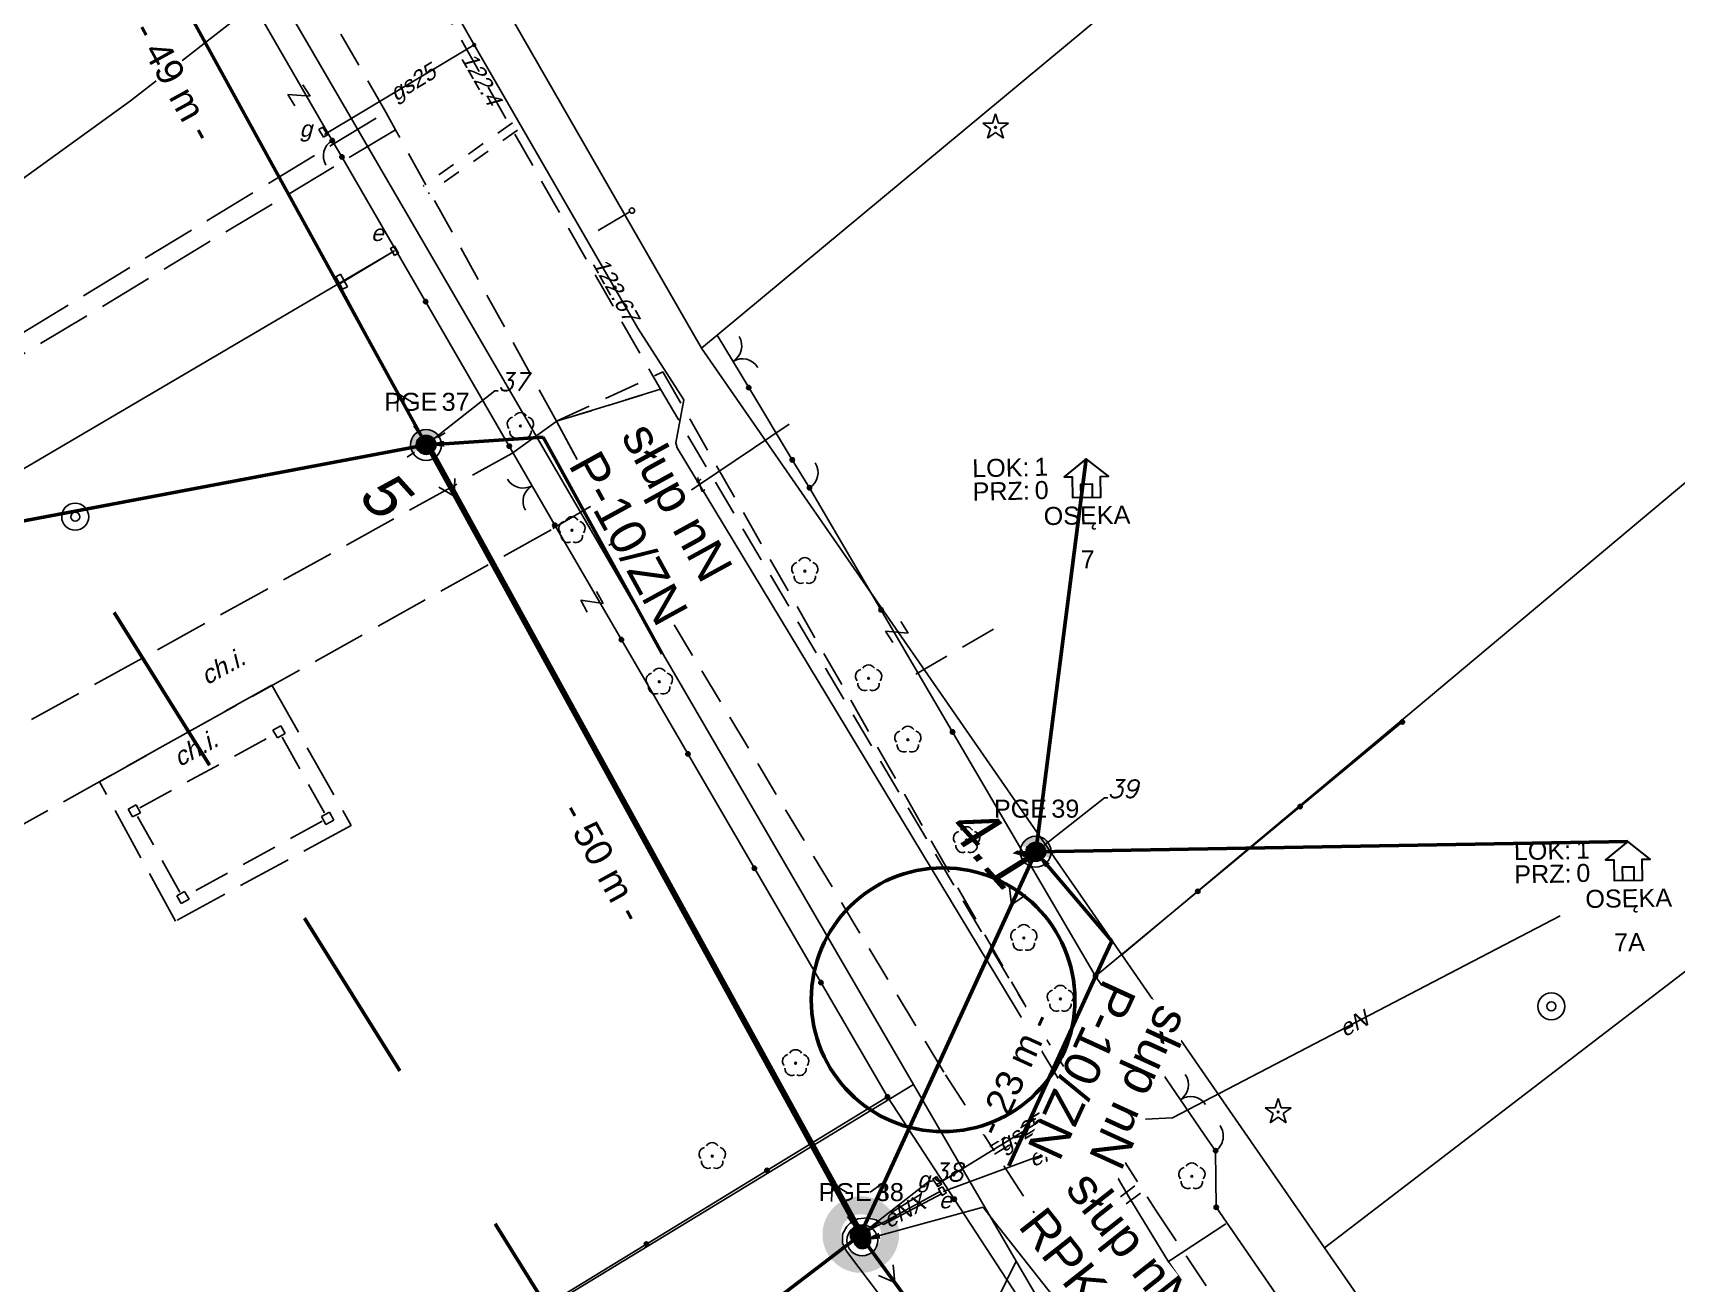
# Model space of a CAD drawing. Header units: metres. Extents: x 7542702 to 7555152, y 5804026 to 5815503.
# Drawn here: x 7544310.4 to 7544401.6, y 5808037.5 to 5808106.9 of the extents above; entities that cross this region are included whole.
import ezdxf
from ezdxf import colors
from ezdxf.entities.mleader import LeaderData, LeaderLine
from ezdxf.enums import TextEntityAlignment as Align
from ezdxf.math import Vec2, Vec3

# ---------------------------------------------------------------- set-up
doc = ezdxf.new("R2010")
doc.units = ezdxf.units.M
for name, pattern in [('4001', [0]), ('4002', [2, 1, -1]), ('4003', [3, 2, -1]), ('4004', [4, 3, -1])]:
    doc.linetypes.add(name, pattern=pattern)
doc.layers.add('!tele', color=30, linetype='Continuous', lineweight=50, plot=False)
for name, color, linetype, lineweight in [('!trafo', 6, '4002', 50), ('_KABEL_ABONENCKI_NAPOWIETRZNY', 104, 'Continuous', 50), ('_MUFA', 202, 'Continuous', 30), ('_numery slupow etap 4 cz. 2', 7, 'Continuous', 40), ('_PA_OPCJONALNE', 1, 'Continuous', 30), ('_PRZEWIESZENIA', 6, 'Continuous', 50), ('_SIEC_NAPOWIETRZNA', 5, 'Continuous', 50), ('_SLUP_DZIERZAWIONY_ENERGETYCZNY', 1, 'Continuous', 30)]:
    doc.layers.add(name, color=color, linetype=linetype, lineweight=lineweight)
for name, color, linetype in [('_MM mufy', 3, 'Continuous'), ('_MM opisy', 7, 'Continuous'), ('_MM slupy', 5, 'Continuous'), ('Budynki', 7, 'Continuous'), ('Cmentarze_i_pomniki', 184, 'Continuous'), ('Drogi', 135, 'Continuous'), ('Dzialki', 165, 'Continuous'), ('Linie_napowietrzne', 184, 'Continuous'), ('makro-numeracja-punktow', 7, 'Continuous'), ('Ogrodzenia', 184, 'Continuous'), ('Projekty', 252, 'Continuous'), ('Roslinnosc', 104, 'Continuous'), ('Uz_Energia', 1, 'Continuous'), ('Uz_Gaz', 54, 'Continuous'), ('Uz_Specjalne', 7, 'Continuous'), ('Uz_Telekomunikacja', 252, 'Continuous'), ('Wody', 184, 'Continuous')]:
    doc.layers.add(name, color=color, linetype=linetype)
doc.layers.add('DIM', color=7, linetype='Continuous', plot=False)
doc.layers.get('_MUFA').off()
doc.styles.add('DYN_DIM', font='arial.ttf')
doc.styles.add('GeodText', font='romans.shx', dxfattribs={"oblique": 14.323945})
doc.styles.get("Standard").update_dxf_attribs({"font": 'arial.ttf'})
doc.dimstyles.new('opis linie', dxfattribs={"dimtxt": 1.5, "dimasz": 0.18, "dimexe": 0.18, "dimexo": 0.0625, "dimgap": 2.5, "dimtad": 4, "dimdec": 0, "dimzin": 0, "dimdsep": 46, "dimtxsty": 'Standard', "dimcen": 0.09, "dimse1": 1, "dimse2": 1, "dimsd1": 1, "dimsd2": 1, "dimclrt": 256, "dimadec": 0, "dimazin": 0, "dimtfac": 1, "dimtdec": 0, "dimtofl": 0, "dimtmove": 0, "dimatfit": 3, "dimfxl": 1, "dimtfill": 1, "dimtolj": 1, "dimtzin": 0, "dimarcsym": 0})
doc.dimstyles.get("Standard").update_dxf_attribs({"dimtxt": 0.18, "dimasz": 0.18, "dimexe": 0.18, "dimexo": 0.0625, "dimgap": 0.09, "dimtad": 0, "dimtih": 1, "dimtoh": 1, "dimdec": 4, "dimzin": 0, "dimdsep": 46, "dimtxsty": 'Standard', "dimcen": 0.09, "dimadec": 0, "dimazin": 0, "dimtfac": 1, "dimtdec": 4, "dimtofl": 0, "dimtmove": 0, "dimatfit": 3, "dimfxl": 1, "dimtolj": 1, "dimtzin": 0, "dimarcsym": 0})

# ---------------------------------------------------------------- blocks, each defined once
blk = doc.blocks.new('1651')
at = {"layer": 'Wody', "color": 184, "linetype": 'Continuous'}
for radius in [1.5, 0.5]:
    blk.add_circle((0, 0), radius, dxfattribs=at)
blk = doc.blocks.new('1291')
at = {"layer": 'Ogrodzenia', "color": 7, "linetype": 'Continuous'}
for p, q in [((-0.75, 1), (0.75, 1)), ((0.75, 1), (-0.75, -1)), ((-0.75, -1), (0.75, -1))]:
    blk.add_line(p, q, dxfattribs=at)
blk = doc.blocks.new('1281')
at = {"layer": 'Ogrodzenia', "color": 184, "linetype": 'Continuous'}
for radius in [0.24, 0.16, 0.08]:
    blk.add_circle((0, 0), radius, dxfattribs=at)
blk = doc.blocks.new('2283')
at = {"layer": 'Ogrodzenia', "color": 184, "linetype": 'Continuous'}
blk.add_line((0, 0), (0, 1), dxfattribs=at)
blk = doc.blocks.new('1283')
at = {"layer": 'Ogrodzenia', "color": 184, "linetype": 'Continuous'}
for centre, start, end in [((0, 2), 270, 0), ((0, -2), 0, 90)]:
    blk.add_arc(centre, 2, start, end, dxfattribs=at)
blk = doc.blocks.new('2284')
at = {"layer": 'Ogrodzenia', "color": 184, "linetype": 'Continuous'}
blk.add_line((0, 0), (0, 1), dxfattribs=at)
blk = doc.blocks.new('1284')
at = {"layer": 'Ogrodzenia', "color": 184, "linetype": 'Continuous'}
blk.add_arc((0, 2), 2, 270, 0, dxfattribs=at)
blk = doc.blocks.new('1371')
at = {"layer": 'Cmentarze_i_pomniki', "color": 184, "linetype": 'Continuous'}
for p, q in [((-1, 2), (1, 2)), ((0, 0), (0, 3)), ((2, 0), (0, 0))]:
    blk.add_line(p, q, dxfattribs=at)
blk = doc.blocks.new('1422')
at = {"layer": 'Roslinnosc', "color": 104, "linetype": 'Continuous'}
blk.add_circle((0, 0), 0.1, dxfattribs=at)
for centre, start, end in [((-0.71, 0.23), 102.5, 221.75), ((0, 0.75), 30.19, 149.77), ((0.71, 0.23), 318.3, 77.49), ((-0.44, -0.61), 174.33, 293.45), ((0.44, -0.61), 246.24, 5.74)]:
    blk.add_arc(centre, 0.75, start, end, dxfattribs=at)
blk = doc.blocks.new('1412')
at = {"layer": 'Roslinnosc', "color": 104, "linetype": 'Continuous'}
for p, q in [((-0.33, 0.47), (-1.43, 0.47)), ((-1.43, 0.47), (-0.55, -0.17)), ((0, 1.5), (-0.33, 0.47)), ((0.33, 0.47), (0, 1.5)), ((1.43, 0.47), (0.33, 0.47)), ((0.55, -0.17), (1.43, 0.47)), ((-0.55, -0.17), (-0.88, -1.21)), ((-0.88, -1.21), (0, -0.57)), ((0, -0.57), (0.88, -1.21)), ((0.88, -1.21), (0.55, -0.17))]:
    blk.add_line(p, q, dxfattribs=at)
blk.add_circle((0, 0), 0.1, dxfattribs=at)
blk = doc.blocks.new('1361')
at = {"layer": 'Linie_napowietrzne', "color": 184, "linetype": 'Continuous'}
blk.add_circle((0, 0), 0.5, dxfattribs=at)
blk = doc.blocks.new('1343')
at = {"layer": 'Budynki', "color": 7, "linetype": 'Continuous'}
for p, q in [((-0.5, 0.5), (0.5, 0.5)), ((-0.5, -0.5), (-0.5, 0.5)), ((0.5, 0.5), (0.5, -0.5)), ((0.5, -0.5), (-0.5, -0.5))]:
    blk.add_line(p, q, dxfattribs=at)
blk = doc.blocks.new('1746')
at = {"layer": 'Uz_Gaz', "color": 54, "linetype": 'Continuous'}
for radius in [0.16, 0.08]:
    blk.add_circle((0, 0), radius, dxfattribs=at)
blk = doc.blocks.new('1366')
at = {"layer": 'Linie_napowietrzne', "color": 184, "linetype": 'Continuous'}
for p, q in [((0, 1), (0, 11)), ((-1, 4.8), (0, 6.5)), ((1, 4.8), (0, 6.5))]:
    blk.add_line(p, q, dxfattribs=at)
blk = doc.blocks.new('1363')
at = {"layer": 'Linie_napowietrzne', "color": 184, "linetype": 'Continuous'}
for p, q in [((0, 1.5), (0, 2.5)), ((-1.5, 0), (-2.5, 0)), ((1.5, 0), (2.5, 0)), ((0, -1.5), (0, -2.5))]:
    blk.add_line(p, q, dxfattribs=at)
blk.add_circle((0, 0), 0.5, dxfattribs=at)
blk = doc.blocks.new('1389')
at = {"layer": 'Projekty', "color": 1, "linetype": 'Continuous'}
blk.add_circle((0, 0), 0.3, dxfattribs=at)
blk = doc.blocks.new('ADRES')
for points in [[(0.788, -2.148), (0.788, -2.148), (0.788, -0.992), (1.24, -0.992), (0, 0), (-1.24, -0.992), (-0.788, -0.992), (-0.788, -2.148), (0.788, -2.148), (0.788, -2.148)], [(-0.308, -2.148), (-0.308, -1.401), (0.308, -1.401), (0.308, -2.148)]]:
    blk.add_lwpolyline(points)
at = {"color": 212, "insert": (-3.147, -0.425), "char_height": 1, "width": 1e-16, "attachment_point": 6}
blk.add_mtext('LOK:  ', dxfattribs=at)
at = {"color": 4, "insert": (-3.147, -1.715), "char_height": 1, "width": 1e-16, "attachment_point": 6}
blk.add_mtext('PRZ: ', dxfattribs=at)
at = {"color": 7}
for tag, flags, p in [('ID_OBSZARU', 13, (29.072, 23.058)), ('WOJEWODZTWO', 13, (23.292, 19.95)), ('POWIAT', 13, (29.072, 18.509)), ('GMINA', 13, (29.072, 16.798)), ('TERC', 13, (29.072, 15.222)), ('SIMC', 13, (29.072, 13.421)), ('ULIC', 13, (29.072, 11.763)), ('SZEROKOSC_GEOGRAFICZNA', 13, (18.709, 10.184)), ('DLUGOSC_GEOGRAFICZNA', 13, (29.072, 8.247)), ('KATEGORIA_STAWKI_JEDNOSTKOWEJ_100', 13, (29.072, 4.774)), ('KWOTA_STAWKI_JEDNOSTKOWEJ_100', 13, (29.072, 2.893)), ('DOFINANSOWANIE_95', 13, (29.072, 0.866)), ('MIEJSCOWOSC', 12, (0, -3.645)), ('ULICA', 12, (0, -4.879)), ('NR_PORZADKOWY', 12, (0, -6.087))]:
    blk.add_attdef(tag, text='', height=1, dxfattribs=dict(at, flags=flags)).set_placement(p, align=Align.CENTER)
at = {"color": 1}
for tag, flags, p in [('ID_PA', 5, (29.072, 21.572)), ('RODZAJ_OBIEKTU', 5, (29.072, 6.626)), ('ZAPAS', 13, (29.072, -2.621))]:
    blk.add_attdef(tag, text='', height=1, dxfattribs=dict(at, flags=flags)).set_placement(p, align=Align.CENTER)
at = {"color": 212, "flags": 12}
blk.add_attdef('LICZBA_LOKALI', text='', height=1, dxfattribs=at).set_placement((-2.883, -0.425), align=Align.MIDDLE_LEFT)
at = {"color": 150, "flags": 12}
for tag, p in [('MUFA', (1.783, -0.925)), ('NUMER_WLOKNA', (1.859, -2.195))]:
    blk.add_attdef(tag, p, '', height=1, dxfattribs=at)
at = {"color": 7, "style": 'DYN_DIM', "flags": 13}
blk.add_attdef('ODC_FUNKCJONALNY', text='', height=1, dxfattribs=at).set_placement((29.072, -1.007), align=Align.CENTER)
at = {"color": 4, "flags": 12}
blk.add_attdef('LICZBA_SED_W_DANYM_PA', text='', height=1, dxfattribs=at).set_placement((-2.883, -1.715), align=Align.MIDDLE_LEFT)
blk = doc.blocks.new('SLUP_DZIERZAWIONY')
h = blk.add_hatch(color=256)
h.dxf.hatch_style = 1
h.paths.add_polyline_path([(0.527, 0, 1), (-0.527, 0, 1)])
at = {"lineweight": 30}
blk.add_circle((0, 0), 0.527, dxfattribs=at)
at = {"color": 7, "style": 'DYN_DIM', "flags": 13}
blk.add_attdef('ODC_FUNKCJONALNY', text='', height=1, dxfattribs=at).set_placement((0.359, 3.33), align=Align.CENTER)
at = {"color": 7, "flags": 12}
blk.add_attdef('WLASCICIEL', text='', height=1, dxfattribs=at).set_placement((0.631, 1.893), align=Align.RIGHT)
blk.add_attdef('SLUP_NUMER', (0.867, 1.893), '', height=1, dxfattribs=at)
blk.add_attdef('TYP', text='', height=1, dxfattribs=at).set_placement((0, -2.825), align=Align.CENTER)
blk = doc.blocks.new('MUFA_II')
at = {"layer": '_MM mufy'}
h = blk.add_hatch(color=256, dxfattribs=at)
h.dxf.hatch_style = 1
h.paths.add_polyline_path([(2.152, 0.122, 1), (-2.098, -0.052, 1)])
h.paths.add_polyline_path([(-1.099, -0.011, -1), (1.153, 0.081, -1)], flags=16)
h.paths.add_polyline_path([(-0.829, 0, -1), (0.883, 0.07, -1)], flags=0)
blk = doc.blocks.new('ZN')
at = {"layer": '_MM slupy', "transparency": 33554687}
h = blk.add_hatch(color=256, dxfattribs=at)
h.dxf.hatch_style = 1
h.paths.add_polyline_path([(0, -0.857), (0, 0.857, 1)])
at = {"layer": '_MM slupy'}
blk.add_circle((0, 0), 0.857, dxfattribs=at)
blk = doc.blocks.new('E')
at = {"layer": '_MM slupy'}
h = blk.add_hatch(color=256, dxfattribs=at)
h.dxf.hatch_style = 1
h.paths.add_polyline_path([(0.266, 0.372, 1), (-0.266, -0.372, 1)])
for radius in [0.857, 0.457]:
    blk.add_circle((0, 0), radius, dxfattribs=at)
blk = doc.blocks.new('*D257')
at = {"layer": 'Defpoints', "color": 0}
for p in [(7544356.3, 5808040.19), (7544356.906, 5808040.632), (7544385.84, 5807999.73)]:
    blk.add_point(p, dxfattribs=at)
at = {"layer": 'DIM', "insert": (7544369.038, 5808018.476), "char_height": 1.5, "attachment_point": 5, "rotation": 306.13332, "bg_fill": 3, "box_fill_scale": 1.1, "bg_fill_color": 9, "bg_fill_true_color": 13158600, "bg_fill_transparency": 0}
blk.add_mtext('\\A1;- 50 m -', dxfattribs=at)
blk = doc.blocks.new('*D258')
at = {"layer": 'Defpoints', "color": 0}
for p in [(7544366.04, 5808061.48), (7544366.722, 5808061.168), (7544356.3, 5808040.19)]:
    blk.add_point(p, dxfattribs=at)
at = {"layer": 'DIM', "insert": (7544364.822, 5808049.164), "char_height": 1.5, "attachment_point": 5, "rotation": 65.41629, "bg_fill": 3, "box_fill_scale": 1.1, "bg_fill_color": 9, "bg_fill_true_color": 13158600, "bg_fill_transparency": 0}
blk.add_mtext('\\A1;- 23 m -', dxfattribs=at)
blk = doc.blocks.new('*D259')
at = {"layer": 'Defpoints', "color": 0}
for p in [(7544332.19, 5808084.07), (7544332.847, 5808084.431), (7544356.3, 5808040.19)]:
    blk.add_point(p, dxfattribs=at)
at = {"layer": 'DIM', "insert": (7544342.04, 5808060.918), "char_height": 1.5, "attachment_point": 5, "rotation": 298.78673, "bg_fill": 3, "box_fill_scale": 1.1, "bg_fill_color": 9, "bg_fill_true_color": 13158600, "bg_fill_transparency": 0}
blk.add_mtext('\\A1;- 50 m -', dxfattribs=at)
blk = doc.blocks.new('*D260')
at = {"layer": 'Defpoints', "color": 0}
for p in [(7544308.7, 5808126.88), (7544309.358, 5808127.241), (7544332.19, 5808084.07)]:
    blk.add_point(p, dxfattribs=at)
at = {"layer": 'DIM', "insert": (7544318.239, 5808104.265), "char_height": 1.5, "attachment_point": 5, "rotation": 298.75373, "bg_fill": 3, "box_fill_scale": 1.1, "bg_fill_color": 9, "bg_fill_true_color": 13158600, "bg_fill_transparency": 0}
blk.add_mtext('\\A1;- 49 m -', dxfattribs=at)
blk = doc.blocks.new('q')
at = {"layer": '_MM slupy'}
blk.add_blockref('ZN', (0, 0), dxfattribs=at)
at = {"layer": '_MM opisy'}
ml = blk.add_multileader_mtext('Standard', dxfattribs=at)
ml.set_content('\\pxql;słup nN\\PP-10/ZN', color=256)
ml.set_leader_properties()
ml.build(insert=Vec2(0, 0))
ml.multileader.update_dxf_attribs({"has_text_frame": 1, "text_left_attachment_type": 5, "text_right_attachment_type": 5, "dogleg_length": 1, "arrow_head_size": 1})
ctx = ml.context
ctx.base_point, ctx.char_height, ctx.arrow_head_size, ctx.landing_gap_size, ctx.plane_origin = Vec3(3.754, 5.901), 2, 1, 1, Vec3(1.717, -1.42)
ctx.left_attachment, ctx.right_attachment = 5, 5
notes = []
notes.append((ctx, [(0, (1, 1, 0), (2.754, 5.901), (1, 0), 1, [(0, [(0, 0), (2.754, 5.901)], 0, [])])]))
ctx.mtext.insert, ctx.mtext.flow_direction = Vec3(4.754, 11.703), 5
ctx.mtext.has_bg_fill, ctx.mtext.bg_color, ctx.mtext.bg_scale_factor, ctx.mtext.bg_transparency, ctx.mtext.use_window_bg_color = 1, -1023410175, 1, 0, 1
for ctx, leaders in notes:
    for number, flags, end, landing, length, lines in leaders:
        leader = LeaderData()
        leader.index, (leader.has_last_leader_line, leader.has_dogleg_vector, leader.attachment_direction) = number, flags
        leader.last_leader_point, leader.dogleg_vector, leader.dogleg_length = Vec3(end), Vec3(landing), length
        for number, points, colour, breaks in lines:
            line = LeaderLine()
            line.index, line.vertices, line.color, line.breaks = number, Vec3.list(points), colors.encode_raw_color(colour), breaks
            leader.lines.append(line)
        ctx.leaders.append(leader)

msp = doc.modelspace()

# ---------------------------------------------------------------- linework, layer by layer
at = {"layer": '!tele'}
for points in [[(7544134.27, 5808446.42), (7544153.77, 5808410.25), (7544175.9, 5808370.26), (7544197, 5808332.23), (7544213.48, 5808301.22), (7544237.41, 5808257.96), (7544247.12, 5808238.87), (7544261.66, 5808213.37), (7544285.08, 5808170.69), (7544308.7, 5808126.88), (7544332.19, 5808084.07), (7544356.3, 5808040.19)], [(7544366.04, 5808061.48), (7544356.3, 5808040.19), (7544385.84, 5807999.73), (7544420.59, 5807952.48), (7544444.7, 5807919.58)]]:
    msp.add_lwpolyline(points, dxfattribs=at)
at = {"layer": '!trafo', "ltscale": 10}
msp.add_lwpolyline([(7544082.131, 5808448.383), (7544167.592, 5808501.428), (7544481.875, 5807987.868), (7544782.882, 5807592.579), (7544936.528, 5807377.474), (7545050.365, 5807475.249), (7545086.682, 5807419.378), (7544929.647, 5807282.214), (7544686.607, 5807553.19), (7544696.165, 5807510.338), (7544647.976, 5807511.037), (7544607.689, 5807611.156), (7544447.059, 5807862.577)], close=True, dxfattribs=at)
at = {"layer": '_KABEL_ABONENCKI_NAPOWIETRZNY'}
for points in [[(7544283.12, 5808074.81), (7544332.19, 5808084.07), (7544332.49, 5808083.829), (7544356.247, 5808040.572), (7544356.3, 5808040.19)], [(7544368.833, 5808083.303), (7544366.04, 5808061.48), (7544356.3, 5808040.19)], [(7544398.907, 5808062.043), (7544366.04, 5808061.48), (7544356.3, 5808040.19)], [(7544310.821, 5808005.472), (7544356.3, 5808040.19)]]:
    msp.add_lwpolyline(points, dxfattribs=at)
at = {"layer": '_SIEC_NAPOWIETRZNA'}
for points in [[(7544356.3, 5808040.19), (7544332.19, 5808084.07), (7544308.7, 5808126.88), (7544285.08, 5808170.69), (7544261.66, 5808213.37), (7544247.12, 5808238.87), (7544237.41, 5808257.96), (7544213.48, 5808301.22), (7544197, 5808332.23), (7544175.9, 5808370.26), (7544153.77, 5808410.25), (7544134.27, 5808446.42)], [(7544444.7, 5807919.58), (7544444.7, 5807919.58), (7544420.59, 5807952.48), (7544385.84, 5807999.73), (7544356.3, 5808040.19), (7544366.04, 5808061.48)]]:
    msp.add_lwpolyline(points, dxfattribs=at)
at = {"layer": 'Budynki', "color": 7, "linetype": '4003'}
for p, q in [((7544316.297, 5808063.918), (7544323.723, 5808067.972)), ((7544324.202, 5808067.835), (7544326.558, 5808063.645)), ((7544318.519, 5808059.245), (7544316.161, 5808063.445)), ((7544326.423, 5808063.172), (7544318.997, 5808059.108))]:
    msp.add_line(p, q, dxfattribs=at)
at = {"layer": 'Drogi', "color": 8, "linetype": '4003'}
for p, q in [((7544317.8, 5808135.2, 122.8), (7544345.2, 5808087.16, 123.502)), ((7544329.96, 5808102.55, 123.281), (7544312.96, 5808132.05, 122.77)), ((7544330.49, 5808101.57, 123.312), (7544329.96, 5808102.55, 123.281)), ((7544339.44, 5808085.38, 123.435), (7544330.49, 5808101.57, 123.312)), ((7544339.44, 5808085.38, 123.435), (7544345.34, 5808088.12, 123.502)), ((7544345.34, 5808088.12, 123.502), (7544365.76, 5808052.42, 123.387)), ((7544345.2, 5808087.16, 123.502), (7544339.44, 5808085.38, 123.435)), ((7544339.44, 5808085.38, 123.435), (7544345.2, 5808087.16, 123.502)), ((7544345.2, 5808087.16, 123.502), (7544365.76, 5808052.42, 123.387)), ((7544341.82, 5808080.95, 123.497), (7544339.44, 5808085.38, 123.435)), ((7544341.82, 5808080.95, 123.497), (7544339.44, 5808085.38, 123.435)), ((7544360.93, 5808049.25, 123.355), (7544341.82, 5808080.95, 123.497)), ((7544360.93, 5808049.25, 123.355), (7544341.82, 5808080.95, 123.497)), ((7544365.76, 5808052.42, 123.387), (7544372.73, 5808041.54, 123.377)), ((7544365.76, 5808052.42, 123.387), (7544372.73, 5808041.54, 123.377)), ((7544368.6, 5808037.31, 123.393), (7544360.93, 5808049.25, 123.355)), ((7544368.6, 5808037.31, 123.393), (7544360.93, 5808049.25, 123.355)), ((7544372.73, 5808041.54, 123.377), (7544380.26, 5808030.25, 123.44)), ((7544372.73, 5808041.54, 123.377), (7544380.26, 5808030.25, 123.44))]:
    msp.add_line(p, q, dxfattribs=at)
at = {"layer": 'Drogi', "color": 8, "linetype": '4004'}
for p, q in [((7544285.83, 5808075.74, 122.823), (7544329.96, 5808102.55, 123.281)), ((7544329.96, 5808102.55, 123.281), (7544330.49, 5808101.57, 123.312)), ((7544330.49, 5808101.57, 123.312), (7544286.36, 5808074.97, 122.835)), ((7544336.96, 5808083.59, 123.596), (7544339.44, 5808085.38, 123.435)), ((7544339.44, 5808085.38, 123.435), (7544341.82, 5808080.95, 123.497)), ((7544299.78, 5808063.01, 123.085), (7544336.96, 5808083.59, 123.596)), ((7544341.82, 5808080.95, 123.497), (7544339.13, 5808079.36, 123.759)), ((7544339.13, 5808079.36, 123.759), (7544302.17, 5808058.74, 123.087)), ((7544314.06, 5808065.36), (7544323.62, 5808070.73)), ((7544323.62, 5808070.73), (7544328.04, 5808062.94)), ((7544318.27, 5808057.63), (7544314.06, 5808065.36)), ((7544328.04, 5808062.94), (7544318.27, 5808057.63))]:
    msp.add_line(p, q, dxfattribs=at)
at = {"layer": 'Dzialki'}
for p, q in [((7544347.49, 5808089.44), (7544449.4, 5808174.17)), ((7544449.4, 5808174.17), (7544347.49, 5808089.44)), ((7544347.49, 5808089.44), (7544321.4, 5808134.83)), ((7544321.4, 5808134.83), (7544347.49, 5808089.44)), ((7544321.4, 5808134.83), (7544347.49, 5808089.44)), ((7544315.06, 5808124.52), (7544333.14, 5808093.44)), ((7544333.14, 5808093.44), (7544315.06, 5808124.52)), ((7544333.14, 5808093.44), (7544315.06, 5808124.52)), ((7544333.14, 5808093.44), (7544359.25, 5808048.55)), ((7544359.25, 5808048.55), (7544333.14, 5808093.44)), ((7544359.25, 5808048.55), (7544333.14, 5808093.44)), ((7544413.24, 5808091.33), (7544370.82, 5808055.75)), ((7544370.82, 5808055.75), (7544413.24, 5808091.33)), ((7544370.82, 5808055.75), (7544347.49, 5808089.44)), ((7544347.49, 5808089.44), (7544370.82, 5808055.75)), ((7544347.49, 5808089.44), (7544370.82, 5808055.75)), ((7544382.08, 5808039.48), (7544418.62, 5808067.52)), ((7544418.62, 5808067.52), (7544382.08, 5808039.48)), ((7544382.08, 5808039.48), (7544370.82, 5808055.75)), ((7544370.82, 5808055.75), (7544382.08, 5808039.48)), ((7544370.82, 5808055.75), (7544382.08, 5808039.48)), ((7544300.44, 5808012.81), (7544359.25, 5808048.55)), ((7544359.25, 5808048.55), (7544300.44, 5808012.81)), ((7544359.25, 5808048.55), (7544364.96, 5808038.75)), ((7544364.96, 5808038.75), (7544359.25, 5808048.55)), ((7544364.96, 5808038.75), (7544359.25, 5808048.55)), ((7544403.47, 5808008.61), (7544382.08, 5808039.48)), ((7544382.08, 5808039.48), (7544403.47, 5808008.61)), ((7544382.08, 5808039.48), (7544403.47, 5808008.61)), ((7544364.96, 5808038.75), (7544339.52, 5807987.17)), ((7544339.52, 5807987.17), (7544364.96, 5808038.75)), ((7544364.96, 5808038.75), (7544369.58, 5808030.8)), ((7544369.58, 5808030.8), (7544364.96, 5808038.75)), ((7544369.58, 5808030.8), (7544364.96, 5808038.75))]:
    msp.add_line(p, q, dxfattribs=at)
at = {"layer": 'Ogrodzenia', "color": 184, "linetype": '4001'}
for p, q in [((7544292.21, 5808161.14), (7544326.98, 5808100.97)), ((7544336.81, 5808084), (7544327.52, 5808100.06)), ((7544352.52, 5808083.24), (7544350.11, 5808087.25)), ((7544369.36, 5808054.58), (7544353.48, 5808081.69)), ((7544339.34, 5808079.61), (7544357.81, 5808047.87, 123.538)), ((7544386.4, 5808068.69), (7544369.36, 5808054.58)), ((7544369.36, 5808054.58), (7544371.33, 5808051.68)), ((7544370.21, 5808050.85), (7544371.33, 5808051.68)), ((7544371.33, 5808051.68), (7544372.14, 5808050.57)), ((7544370.98, 5808049.81), (7544370.21, 5808050.85)), ((7544372.14, 5808050.57), (7544370.98, 5808049.81)), ((7544372.14, 5808050.57), (7544372.77, 5808049.64)), ((7544310.97, 5808019.28, 123.365), (7544357.81, 5808047.87, 123.538)), ((7544357.81, 5808047.87, 123.538), (7544376.36, 5808019.47, 123.442)), ((7544376.03, 5808044.88), (7544376.06, 5808041.74)), ((7544376.06, 5808041.74), (7544394.9, 5808014.44))]:
    msp.add_line(p, q, dxfattribs=at)
at = {"layer": 'Projekty', "linetype": '4003'}
for p, q in [((7544341.74, 5808095.98), (7544343.62, 5808097.08)), ((7544359.38, 5808071.34), (7544363.69, 5808073.84)), ((7544358, 5808041.44), (7544360.74, 5808043.12))]:
    msp.add_line(p, q, dxfattribs=at)
msp.add_polyline3d([(7544327.44, 5808093.55, 0), (7544327.82, 5808092.85, 0), (7544327.56, 5808092.71, 0), (7544327.18, 5808093.41, 0), (7544327.44, 5808093.55, 0)], dxfattribs=at)
at = {"layer": 'Uz_Energia', "color": 1, "linetype": '4001'}
for p, q in [((7544330.44, 5808094.84), (7544287.36, 5808069.56)), ((7544327.36, 5808093), (7544330.44, 5808094.84)), ((7544332.19, 5808084.07), (7544327.36, 5808093)), ((7544373.64, 5808046.7), (7544395.16, 5808057.93)), ((7544360.9, 5808042.62), (7544371.74, 5808046.62)), ((7544371.74, 5808046.62), (7544373.64, 5808046.7)), ((7544356.3, 5808040.19, 123.337), (7544360.76, 5808042.64)), ((7544360.84, 5808042.51), (7544357.59, 5808040.78)), ((7544356.17, 5808041.09), (7544355.74, 5808040.85)), ((7544356.68, 5808041.16), (7544356.17, 5808041.09)), ((7544357.17, 5808041.05), (7544356.68, 5808041.16)), ((7544357.59, 5808040.78), (7544357.17, 5808041.05)), ((7544355.55, 5808040.68), (7544355.32, 5808040.24)), ((7544355.32, 5808040.24), (7544355.32, 5808039.74)), ((7544355.74, 5808040.85), (7544355.55, 5808040.68)), ((7544355.32, 5808039.74), (7544355.53, 5808039.3)), ((7544355.53, 5808039.3), (7544355.65, 5808039.16)), ((7544355.65, 5808039.16), (7544368.74, 5808021.85))]:
    msp.add_line(p, q, dxfattribs=at)
for points in [[(7544330.44, 5808094.59, 0), (7544330.22, 5808094.98, 0), (7544330.44, 5808095.1, 0), (7544330.66, 5808094.71, 0), (7544330.44, 5808094.59, 0)], [(7544360.86, 5808042.87, 0), (7544361.07, 5808042.54, 0), (7544360.85, 5808042.4, 0), (7544360.64, 5808042.76, 0), (7544360.86, 5808042.87, 0)]]:
    msp.add_polyline3d(points, dxfattribs=at)
at = {"layer": 'Uz_Gaz', "color": 54, "linetype": '4001'}
for p, q in [((7544334.86, 5808106.28, 122.4), (7544327.47, 5808119.26, 122.05)), ((7544334.86, 5808106.28, 122.4), (7544328.62, 5808102.54)), ((7544343.95, 5808090.56, 122.65), (7544334.86, 5808106.28, 122.4)), ((7544328.62, 5808102.54), (7544326.56, 5808101.3)), ((7544346.51, 5808086.57, 122.65), (7544343.95, 5808090.56, 122.65)), ((7544346.05, 5808084.19, 122.57), (7544346.51, 5808086.57, 122.65)), ((7544346.13, 5808083.91, 122.67), (7544346.05, 5808084.19, 122.57)), ((7544368.07, 5808047.62, 122.21), (7544346.13, 5808083.91, 122.67)), ((7544367.88, 5808047.51, 122.17), (7544363.11, 5808044.58, 122.27)), ((7544368.07, 5808047.62, 122.21), (7544367.88, 5808047.51, 122.17)), ((7544369.1, 5808045.94, 122.19), (7544368.07, 5808047.62, 122.21)), ((7544371.15, 5808042.42, 122.46), (7544369.1, 5808045.94, 122.19)), ((7544363.11, 5808044.58, 122.27), (7544360.74, 5808043.12)), ((7544373.42, 5808038.71, 122.07), (7544371.15, 5808042.42, 122.46)), ((7544381.16, 5808027.42, 122.14), (7544373.42, 5808038.71, 122.07))]:
    msp.add_line(p, q, dxfattribs=at)
at = {"layer": 'Uz_Gaz', "color": 54, "linetype": 'Continuous'}
msp.add_lwpolyline([(7544326.5, 5808101.151), (7544326.245, 5808101.581), (7544326.46, 5808101.709), (7544326.715, 5808101.279), (7544326.5, 5808101.151)], dxfattribs=at)
at = {"layer": 'Uz_Gaz', "color": 54, "linetype": '4001'}
msp.add_polyline3d([(7544360.54, 5808043.45, 0), (7544360.81, 5808043.02, 0), (7544360.6, 5808042.89, 0), (7544360.33, 5808043.31, 0), (7544360.54, 5808043.45, 0)], dxfattribs=at)
at = {"layer": 'Uz_Specjalne', "color": 7, "linetype": '4002'}
for p, q in [((7544336.985, 5808101.954, 121.67), (7544332.025, 5808098.434, 121.67)), ((7544337.275, 5808101.546, 121.67), (7544332.315, 5808098.026, 121.67)), ((7544367.749, 5808047.723, 122.17), (7544362.979, 5808044.793, 122.27)), ((7544368.011, 5808047.297, 122.17), (7544363.241, 5808044.367, 122.27)), ((7544371.549, 5808042.929, 122.07), (7544366.789, 5808039.329, 121.97)), ((7544371.851, 5808042.531, 122.07), (7544367.091, 5808038.931, 121.97))]:
    msp.add_line(p, q, dxfattribs=at)
at = {"layer": 'Uz_Telekomunikacja', "linetype": '4001'}
for p, q in [((7544324.25, 5808109.77, 122.08), (7544315.78, 5808103.18, 122.1)), ((7544315.78, 5808103.18, 122.1), (7544299.52, 5808091.44, 121.93)), ((7544342.34, 5808078.49, 123.67), (7544352.36, 5808085.22, 123.49)), ((7544368.62, 5808035.58, 122.62), (7544376.6, 5808040.83, 122.81))]:
    msp.add_line(p, q, dxfattribs=at)

# ---------------------------------------------------------------- block references
at = {"layer": '_MUFA'}
msp.add_blockref('MUFA_II', (7544356.3, 5808040.19), dxfattribs=at)
at = {"layer": '_PA_OPCJONALNE'}
ref = msp.add_blockref('ADRES', (7544368.833, 5808083.303), dxfattribs=dict(at, rotation=1))
ref.add_attrib('MIEJSCOWOSC', 'OSĘKA', dxfattribs={"layer": '0', "color": 7, "height": 1, "rotation": 1, "flags": 12}).set_placement((7544368.896, 5808079.658), align=Align.CENTER)
ref.add_attrib('NR_PORZADKOWY', '7', dxfattribs={"layer": '0', "color": 7, "height": 1, "rotation": 1, "flags": 12}).set_placement((7544368.939, 5808077.216), align=Align.CENTER)
ref.add_attrib('LICZBA_LOKALI', '1', (7544365.966, 5808082.347), dxfattribs={"layer": '0', "color": 212, "height": 1, "rotation": 1, "flags": 12})
ref.add_attrib('LICZBA_SED_W_DANYM_PA', '0', (7544365.989, 5808081.057), dxfattribs={"layer": '0', "color": 4, "height": 1, "rotation": 1, "flags": 12})
ref = msp.add_blockref('ADRES', (7544398.907, 5808062.043), dxfattribs=dict(at, rotation=1))
ref.add_attrib('MIEJSCOWOSC', 'OSĘKA', dxfattribs={"layer": '0', "color": 7, "height": 1, "rotation": 1, "flags": 12}).set_placement((7544398.971, 5808058.398), align=Align.CENTER)
ref.add_attrib('NR_PORZADKOWY', '7A', dxfattribs={"layer": '0', "color": 7, "height": 1, "rotation": 1, "flags": 12}).set_placement((7544399.013, 5808055.957), align=Align.CENTER)
ref.add_attrib('LICZBA_LOKALI', '1', (7544396.041, 5808061.087), dxfattribs={"layer": '0', "color": 212, "height": 1, "rotation": 1, "flags": 12})
ref.add_attrib('LICZBA_SED_W_DANYM_PA', '0', (7544396.063, 5808059.798), dxfattribs={"layer": '0', "color": 4, "height": 1, "rotation": 1, "flags": 12})
at = {"layer": '_SLUP_DZIERZAWIONY_ENERGETYCZNY'}
for p, values in [((7544332.19, 5808084.07), {'WLASCICIEL': 'PGE', 'SLUP_NUMER': '37'}), ((7544366.04, 5808061.48), {'WLASCICIEL': 'PGE', 'SLUP_NUMER': '39'}), ((7544356.3, 5808040.19, 123.337), {'WLASCICIEL': 'PGE', 'SLUP_NUMER': '38'})]:
    msp.add_blockref('SLUP_DZIERZAWIONY', p, dxfattribs=at).add_auto_attribs(values)
at = {"layer": 'Budynki', "color": 7, "xscale": 0.5, "yscale": 0.5, "zscale": 0.5}
for p, rotation in [((7544324.03, 5808068.14), 209.3577539999998), ((7544315.99, 5808063.75), 298.635419), ((7544326.73, 5808063.34), 118.690287), ((7544318.69, 5808058.94), 29.30682899999999)]:
    msp.add_blockref('1343', p, dxfattribs=dict(at, rotation=rotation))
at = {"layer": 'Cmentarze_i_pomniki', "color": 184, "xscale": 0.5, "yscale": 0.5, "zscale": 0.5}
msp.add_blockref('1371', (7544370.94, 5808050.53), dxfattribs=at)
at = {"layer": 'Linie_napowietrzne', "color": 184}
for name, p, xscale, yscale, zscale, rotation in [('1366', (7544332.19, 5808084.07), 0.5, 0.5, 0.5, 28.75373400000001), ('1366', (7544332.19, 5808084.07), 0.5, 0.5, 0.5, 28.75373400000001), ('1366', (7544332.19, 5808084.07), 0.5, 0.5, 0.5, 28.75373400000001), ('1366', (7544332.19, 5808084.07), 0.5, 0.5, 0.5, 28.75373400000001), ('1363', (7544332.19, 5808084.07), 0.4999999999999999, 0.4999999999999999, 0.4999999999999999, 32.50288499999998), ('1363', (7544332.19, 5808084.07), 0.4999999999999999, 0.4999999999999999, 0.4999999999999999, 32.50288499999998), ('1361', (7544332.19, 5808084.07), 0.5, 0.5, 0.5, 208.7537339999999), ('1361', (7544332.19, 5808084.07), 0.4999999999999997, 0.4999999999999997, 0.4999999999999997, 208.786729), ('1361', (7544332.19, 5808084.07), 0.5, 0.5, 0.5, 208.7537339999999), ('1361', (7544332.19, 5808084.07), 0.4999999999999997, 0.4999999999999997, 0.4999999999999997, 208.786729), ('1361', (7544332.19, 5808084.07), 0.5, 0.5, 0.5, 208.7537339999999), ('1361', (7544332.19, 5808084.07), 0.4999999999999997, 0.4999999999999997, 0.4999999999999997, 208.7867289999998), ('1361', (7544332.19, 5808084.07), 0.5, 0.5, 0.5, 208.7537339999999), ('1361', (7544332.19, 5808084.07), 0.4999999999999997, 0.4999999999999997, 0.4999999999999997, 208.7867289999998), ('1366', (7544332.19, 5808084.07), 0.4999999999999997, 0.4999999999999997, 0.4999999999999997, 208.786729), ('1366', (7544332.19, 5808084.07), 0.4999999999999997, 0.4999999999999997, 0.4999999999999997, 208.786729), ('1366', (7544332.19, 5808084.07), 0.4999999999999997, 0.4999999999999997, 0.4999999999999997, 208.7867289999998), ('1366', (7544332.19, 5808084.07), 0.4999999999999997, 0.4999999999999997, 0.4999999999999997, 208.7867289999998), ('1366', (7544366.04, 5808061.48), 0.5, 0.5, 0.5, 155.416295), ('1366', (7544366.04, 5808061.48), 0.5, 0.5, 0.5, 155.416295), ('1361', (7544366.04, 5808061.48), 0.5, 0.5, 0.5, 335.416295), ('1361', (7544366.04, 5808061.48), 0.5, 0.5, 0.5, 335.416295), ('1366', (7544356.3, 5808040.19), 0.5, 0.5, 0.5, 28.78672899999998), ('1366', (7544356.3, 5808040.19), 0.5, 0.5, 0.5, 28.78672899999998), ('1366', (7544356.3, 5808040.19), 0.5, 0.5, 0.5, 28.78672899999998), ('1366', (7544356.3, 5808040.19), 0.5, 0.5, 0.5, 28.78672899999998), ('1366', (7544356.3, 5808040.19), 0.5, 0.5, 0.5, 335.416295), ('1366', (7544356.3, 5808040.19), 0.5, 0.5, 0.5, 335.416295), ('1363', (7544356.3, 5808040.19, 123.337), 0.5, 0.5, 0.5, 34.11803400000002), ('1363', (7544356.3, 5808040.19, 123.337), 0.5, 0.5, 0.5, 34.11803400000002), ('1361', (7544356.3, 5808040.19), 0.5, 0.5, 0.5, 216.133324), ('1361', (7544356.3, 5808040.19), 0.5, 0.5, 0.5, 216.133324), ('1361', (7544356.3, 5808040.19), 0.4999999999999997, 0.4999999999999997, 0.4999999999999997, 208.786729), ('1361', (7544356.3, 5808040.19), 0.4999999999999997, 0.4999999999999997, 0.4999999999999997, 208.786729), ('1361', (7544356.3, 5808040.19), 0.4999999999999997, 0.4999999999999997, 0.4999999999999997, 208.7867289999998), ('1361', (7544356.3, 5808040.19), 0.4999999999999997, 0.4999999999999997, 0.4999999999999997, 208.7867289999998), ('1361', (7544356.3, 5808040.19), 0.5, 0.5, 0.5, 335.416295), ('1361', (7544356.3, 5808040.19), 0.5, 0.5, 0.5, 335.416295), ('1366', (7544356.3, 5808040.19), 0.5, 0.5, 0.5, 216.133324), ('1366', (7544356.3, 5808040.19), 0.5, 0.5, 0.5, 216.133324)]:
    msp.add_blockref(name, p, dxfattribs=dict(at, xscale=xscale, yscale=yscale, zscale=zscale, rotation=rotation))
at = {"layer": 'Linie_napowietrzne', "color": 184, "xscale": 0.5, "yscale": 0.5, "zscale": 0.5}
for p in [(7544332.19, 5808084.07), (7544332.19, 5808084.07), (7544366.04, 5808061.48), (7544366.04, 5808061.48), (7544356.3, 5808040.19, 123.337), (7544356.3, 5808040.19, 123.337)]:
    msp.add_blockref('1361', p, dxfattribs=at)
at = {"layer": 'Ogrodzenia', "color": 7, "xscale": 0.5, "yscale": 0.5, "zscale": 0.5}
for p, rotation in [((7544325.13, 5808103.485), 302.347444), ((7544341.4, 5808075.36), 298.657117), ((7544358.33, 5808073.675), 302.077864), ((7544370.275, 5808053.365), 303.886959)]:
    msp.add_blockref('1291', p, dxfattribs=dict(at, rotation=rotation))
at = {"layer": 'Ogrodzenia', "color": 184, "xscale": 0.5, "yscale": 0.5, "zscale": 0.5}
for name, p, rotation in [('1284', (7544326.98, 5808100.97), 210.6851729999998), ('1283', (7544349.235, 5808088.71), 30.93489199999999), ('1284', (7544353.48, 5808081.69), 31.77220399999999), ('1283', (7544338.075, 5808081.805), 209.9552689999998), ('1283', (7544374.08, 5808047.715), 34.23604999999997), ('1284', (7544376.03, 5808044.88), 35.11859399999997)]:
    msp.add_blockref(name, p, dxfattribs=dict(at, rotation=rotation))
for p in [(7544326.98, 5808100.97), (7544327.52, 5808100.06), (7544332.165, 5808092.03), (7544350.11, 5808087.25), (7544336.81, 5808084), (7544352.52, 5808083.24), (7544353.48, 5808081.69), (7544339.34, 5808079.61), (7544357.45, 5808074.913), (7544343.034, 5808073.262), (7544386.4, 5808068.69), (7544361.42, 5808068.135), (7544346.728, 5808066.914), (7544380.72, 5808063.987), (7544365.39, 5808061.357), (7544350.422, 5808060.566), (7544375.04, 5808059.283), (7544369.36, 5808054.58), (7544369.36, 5808054.58), (7544369.36, 5808054.58), (7544354.116, 5808054.218), (7544371.33, 5808051.68), (7544371.33, 5808051.68), (7544371.33, 5808051.68), (7544370.21, 5808050.85), (7544370.21, 5808050.85), (7544372.14, 5808050.57), (7544372.14, 5808050.57), (7544372.14, 5808050.57), (7544370.98, 5808049.81), (7544370.98, 5808049.81), (7544372.77, 5808049.64), (7544357.81, 5808047.87), (7544357.81, 5808047.87), (7544357.81, 5808047.87), (7544376.03, 5808044.88), (7544351.119, 5808043.786), (7544361.52, 5808042.19), (7544376.06, 5808041.74), (7544376.06, 5808041.74), (7544344.427, 5808039.701)]:
    msp.add_blockref('1281', p, dxfattribs=at)
at = {"layer": 'Ogrodzenia', "color": 184, "xscale": 0.5}
for name, p, yscale, rotation in [('2284', (7544326.98, 5808100.97), 1.058159, 210.6851729999998), ('2283', (7544350.11, 5808087.25), 3.404247, 30.93489199999999), ('2283', (7544336.81, 5808084), 5.066853, 209.9552689999998), ('2284', (7544353.48, 5808081.69), 1.823211, 31.77220399999999), ('2283', (7544375.39, 5808045.79), 4.65692, 34.23604999999997), ('2284', (7544376.03, 5808044.88), 1.11252, 35.11859399999997)]:
    msp.add_blockref(name, p, dxfattribs=dict(at, yscale=yscale, rotation=rotation))
at = {"layer": 'Projekty', "xscale": 0.5, "yscale": 0.5, "zscale": 0.5}
msp.add_blockref('1389', (7544343.62, 5808097.08), dxfattribs=at)
at = {"layer": 'Roslinnosc', "color": 104, "xscale": 0.5, "yscale": 0.5, "zscale": 0.5}
for name, p in [('1412', (7544363.81, 5808101.7)), ('1422', (7544337.43, 5808085.12)), ('1422', (7544340.29, 5808079.33)), ('1422', (7544353.22, 5808077.06)), ('1422', (7544345.14, 5808070.92)), ('1422', (7544356.76, 5808071.11)), ('1422', (7544358.94, 5808067.7)), ('1422', (7544362.2, 5808062.12)), ('1422', (7544365.38, 5808056.69)), ('1422', (7544367.41, 5808053.31)), ('1422', (7544352.71, 5808049.74)), ('1412', (7544379.5, 5808047.03, 123.715)), ('1422', (7544348.08, 5808044.58)), ('1422', (7544374.71, 5808043.46))]:
    msp.add_blockref(name, p, dxfattribs=at)
at = {"layer": 'Uz_Gaz', "color": 54, "xscale": 0.5, "yscale": 0.5, "zscale": 0.5}
for p in [(7544334.86, 5808106.28, 122.4), (7544342.66, 5808092.8), (7544367.33, 5808047.18), (7544361.47, 5808043.57)]:
    msp.add_blockref('1746', p, dxfattribs=at)
at = {"layer": 'Wody', "color": 184, "xscale": 0.5, "yscale": 0.5, "zscale": 0.5}
for p in [(7544312.71, 5808080.08, 2.69), (7544394.67, 5808052.9)]:
    msp.add_blockref('1651', p, dxfattribs=at)

# ---------------------------------------------------------------- texts
at = {"layer": 'Drogi', "color": 8, "oblique": 15}
for rotation, p in [(28.86272, (7544320.009, 5808070.707)), (28.52411, (7544318.491, 5808066.168))]:
    msp.add_text('ch.i. ', height=1, rotation=rotation, dxfattribs=at).set_placement(p)
at = {"layer": 'makro-numeracja-punktow', "color": 6, "char_height": 1, "attachment_point": 7, "line_spacing_factor": 0.8, "style": 'GeodText'}
for s, insert in [('37', (7544336.19, 5808087.07)), ('39', (7544370.04, 5808064.48)), ('38', (7544360.3, 5808043.19))]:
    msp.add_mtext(s, dxfattribs=dict(at, insert=insert))
at = {"layer": 'Uz_Energia', "color": 1, "oblique": 15}
for s, rotation, p in [('e', 359.97, (7544329.128, 5808095.391)), ('eN', 27.55408, (7544383.179, 5808051.17)), ('eN', 20.29439, (7544365.856, 5808043.969)), ('eNX', 28.67736, (7544357.873, 5808040.543)), ('e', 359.97, (7544360.663, 5808041.681))]:
    msp.add_text(s, height=0.9, rotation=rotation, dxfattribs=at).set_placement(p)
at = {"layer": 'Uz_Gaz', "color": 54, "oblique": 15}
for s, rotation, p in [('gs25', 31.04425, (7544330.507, 5808103.123)), ('122.4', 299.61153, (7544334.1, 5808105.544)), ('g', 359.97, (7544325.161, 5808101.175)), ('122.67', 299.04707, (7544341.398, 5808094.146)), ('gs25', 31.56057, (7544364.26, 5808044.763)), ('g', 359.97, (7544359.458, 5808042.828))]:
    msp.add_text(s, height=0.9, rotation=rotation, dxfattribs=at).set_placement(p)
at = {"layer": 'Uz_Telekomunikacja', "oblique": 15}
for rotation, p in [(33.88755, (7544347.411, 5808081.354)), (33.34071, (7544372.667, 5808037.704))]:
    msp.add_text('t', height=0.9, rotation=rotation, dxfattribs=at).set_placement(p)

# ---------------------------------------------------------------- leaders
at = {"layer": 'makro-numeracja-punktow', "color": 6, "has_arrowhead": 0, "annotation_type": 0, "has_hookline": 1, "hookline_direction": 0}
for points, text_width in [([(7544332.19, 5808084.07), (7544336.01, 5808087.07), (7544336.19, 5808087.07)], 1.826), ([(7544366.04, 5808061.48), (7544369.86, 5808064.48), (7544370.04, 5808064.48)], 1.694), ([(7544356.3, 5808040.19), (7544360.12, 5808043.19), (7544360.3, 5808043.19)], 1.742)]:
    msp.add_leader(points, dimstyle='Standard', dxfattribs=dict(at, text_width=text_width))

# ---------------------------------------------------------------- next in the draw order: block references
at = {"layer": '!tele'}
for p, rotation in [((7544332.19, 5808084.07), 298.7867285237662), ((7544366.04, 5808061.48), 245.416294752636)]:
    msp.add_blockref('q', p, dxfattribs=dict(at, rotation=rotation))

# ---------------------------------------------------------------- next in the draw order: texts
at = {"layer": '_numery slupow etap 4 cz. 2', "oblique": 10}
msp.add_text('5', height=2.5, rotation=311.98673, dxfattribs=at).set_placement((7544328.332, 5808081.226))

# ---------------------------------------------------------------- next in the draw order: leaders
at = {"layer": '_MM opisy'}
ml = msp.add_multileader_mtext('Standard', dxfattribs=at)
ml.set_content('\\pxql;słup nN\\PRPK-10,5/10/E', color=256)
ml.set_leader_properties()
ml.build(insert=Vec2(0, 0))
ml.multileader.update_dxf_attribs({"has_text_frame": 1, "text_left_attachment_type": 5, "text_right_attachment_type": 5, "dogleg_length": 1, "arrow_head_size": 1})
ctx = ml.context
ctx.base_point, ctx.char_height, ctx.arrow_head_size, ctx.landing_gap_size, ctx.plane_origin, ctx.plane_x_axis, ctx.plane_y_axis = Vec3(7544363.737, 5808040.956), 2, 1, 1, Vec3(7544356.359, 5808037.672), Vec3(0.619491, -0.785004), Vec3(0.785004, 0.619491)
ctx.left_attachment, ctx.right_attachment = 5, 5
notes = []
notes.append((ctx, [(0, (1, 1, 0), (7544363.118, 5808041.741), (0.619491, -0.785004), 1, [(0, [(7544356.41, 5808039.9), (7544363.118, 5808041.741)], 0, [])])]))
ctx.mtext.insert, ctx.mtext.text_direction, ctx.mtext.flow_direction = Vec3(7544369.195, 5808043.989), Vec3(0.619491, -0.785004), 5
ctx.mtext.has_bg_fill, ctx.mtext.bg_color, ctx.mtext.bg_scale_factor, ctx.mtext.bg_transparency, ctx.mtext.use_window_bg_color = 1, -1023410175, 1, 0, 1
for ctx, leaders in notes:
    for number, flags, end, landing, length, lines in leaders:
        leader = LeaderData()
        leader.index, (leader.has_last_leader_line, leader.has_dogleg_vector, leader.attachment_direction) = number, flags
        leader.last_leader_point, leader.dogleg_vector, leader.dogleg_length = Vec3(end), Vec3(landing), length
        for number, points, colour, breaks in lines:
            line = LeaderLine()
            line.index, line.vertices, line.color, line.breaks = number, Vec3.list(points), colors.encode_raw_color(colour), breaks
            leader.lines.append(line)
        ctx.leaders.append(leader)

# ---------------------------------------------------------------- next in the draw order: block references
at = {"rotation": 308.2789704249122}
msp.add_blockref('E', (7544356.41, 5808039.9), dxfattribs=at)

# ---------------------------------------------------------------- next in the draw order: dimensions: what is measured, and where the dimension line sits
at = {"layer": 'DIM'}
dim = msp.add_aligned_dim(p1=(7544385.84, 5807999.73), p2=(7544356.3, 5808040.19), distance=-0.75, dimstyle='opis linie', override={"dimpost": '- <> m -'}, dxfattribs=at)
dim.commit()
dim.dimension.update_dxf_attribs({"geometry": '*D257', "text_midpoint": (7544369.038, 5808018.476)})

# ---------------------------------------------------------------- next in the draw order: dimensions: what is measured, and where the dimension line sits
dim = msp.add_aligned_dim(p1=(7544356.3, 5808040.19), p2=(7544366.04, 5808061.48), distance=-0.75, dimstyle='opis linie', override={"dimpost": '- <> m -'}, dxfattribs=at)
dim.commit()
dim.dimension.update_dxf_attribs({"geometry": '*D258', "text_midpoint": (7544364.822, 5808049.164)})

# ---------------------------------------------------------------- next in the draw order: texts
at = {"layer": '_numery slupow etap 4 cz. 2', "oblique": 10}
msp.add_text('4.1', height=2.5, rotation=311.98673, dxfattribs=at).set_placement((7544361.035, 5808062.843))

# ---------------------------------------------------------------- next in the draw order: dimensions: what is measured, and where the dimension line sits
at = {"layer": 'DIM'}
dim = msp.add_aligned_dim(p1=(7544356.3, 5808040.19), p2=(7544332.19, 5808084.07), distance=-0.75, dimstyle='opis linie', override={"dimpost": '- <> m -'}, dxfattribs=at)
dim.commit()
dim.dimension.update_dxf_attribs({"geometry": '*D259', "text_midpoint": (7544342.04, 5808060.918)})

# ---------------------------------------------------------------- next in the draw order: linework, layer by layer
at = {"layer": '_PRZEWIESZENIA', "color": 3}
msp.add_circle((7544360.895, 5808053.262, 122.55), 7.32, dxfattribs=at)

# ---------------------------------------------------------------- next in the draw order: dimensions: what is measured, and where the dimension line sits
at = {"layer": 'DIM'}
dim = msp.add_aligned_dim(p1=(7544332.19, 5808084.07), p2=(7544308.7, 5808126.88), distance=-0.75, dimstyle='opis linie', override={"dimpost": '- <> m -'}, dxfattribs=at)
dim.commit()
dim.dimension.update_dxf_attribs({"geometry": '*D260', "text_midpoint": (7544318.239, 5808104.265)})

doc.saveas('drawing.dxf')
